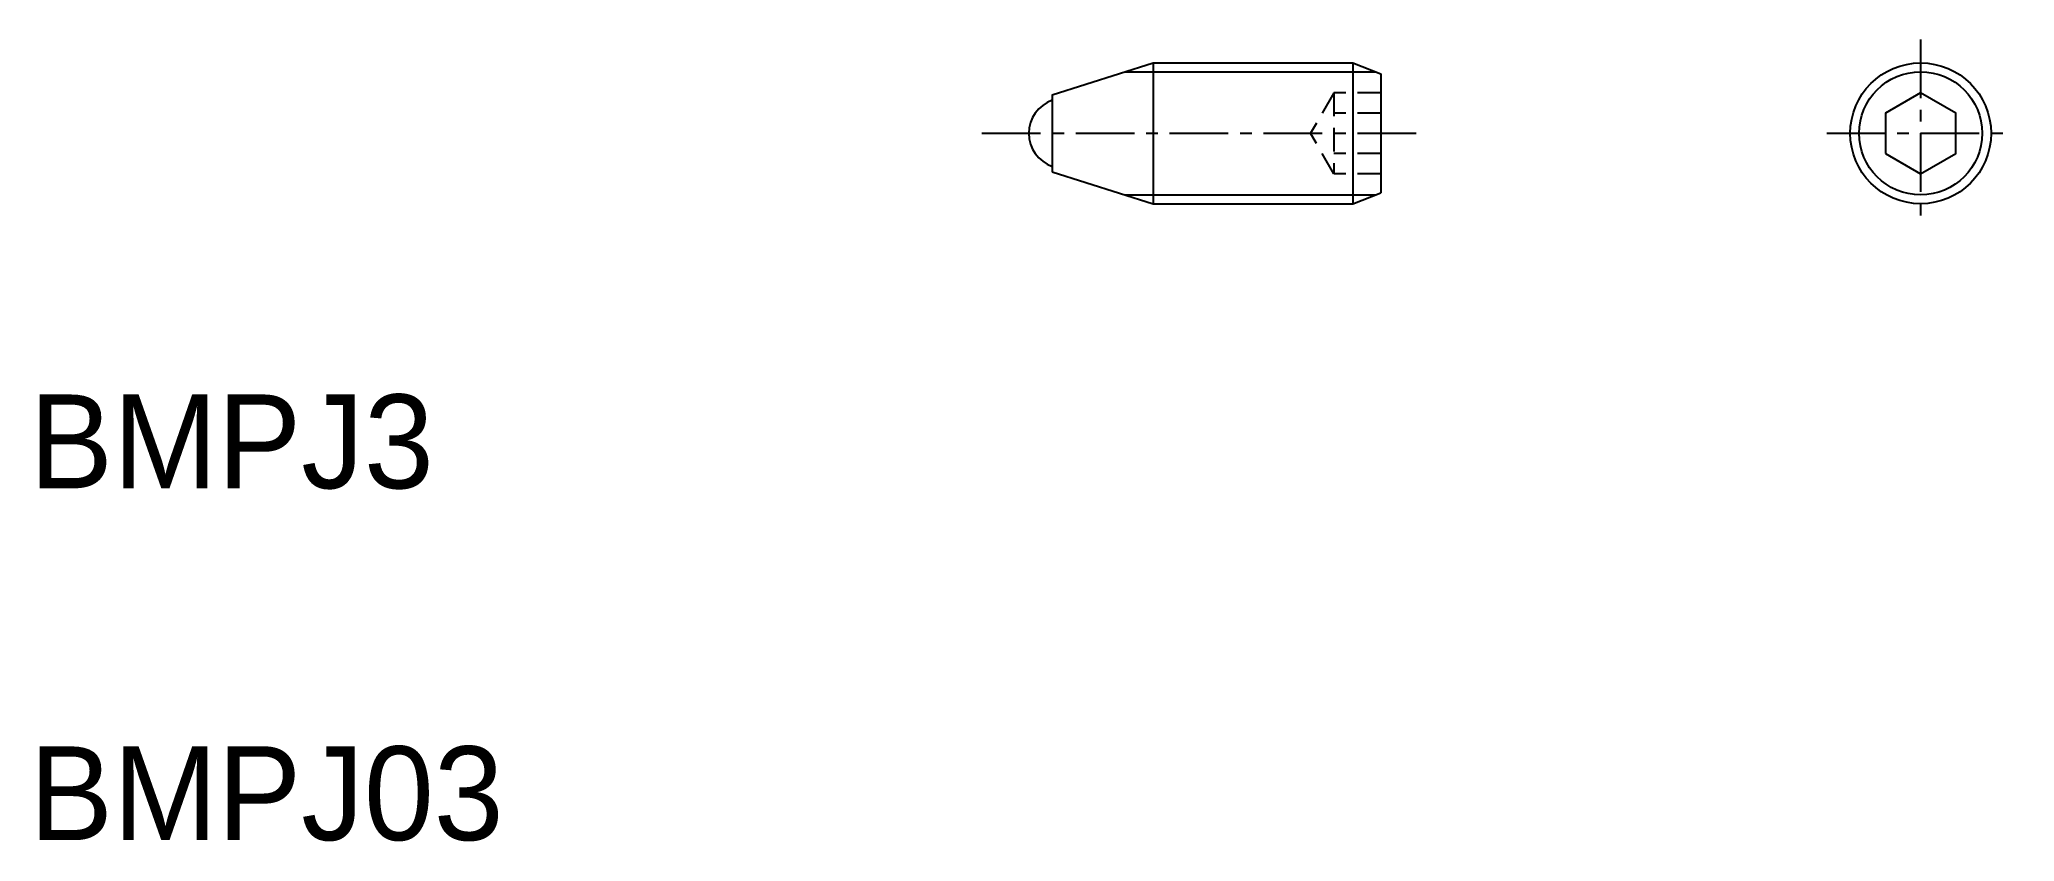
# Model space of a CAD drawing. Extents: x 126.5 to 168.6, y 105.2 to 122.2.
import ezdxf

# ---------------------------------------------------------------- set-up
doc = ezdxf.new("R2010")
doc.units = 0
doc.linetypes.add('CENTER', pattern=[2, 1.25, -0.25, 0.25, -0.25])
doc.linetypes.add('DASHED', pattern=[0.75, 0.5, -0.25])
doc.layers.get('0').update_dxf_attribs({"linetype": 'CONTINUOUS'})
doc.layers.add('CENTER', color=1, linetype='CENTER')

msp = doc.modelspace()

# ---------------------------------------------------------------- linework, layer by layer
at = {"color": 7, "linetype": 'CONTINUOUS'}
for p, q in [((148.07, 121.067), (150.22, 121.745)), ((150.22, 121.745), (154.47, 121.745)), ((150.22, 121.745), (150.22, 118.745)), ((154.47, 121.745), (155.07, 121.515)), ((154.47, 121.745), (154.47, 118.745)), ((155.07, 121.515), (155.07, 118.976)), ((148.07, 121.067), (148.07, 119.423)), ((155.07, 120.88), (155.07, 120.88)), ((155.07, 120.245), (155.07, 120.245)), ((148.07, 119.423), (150.22, 118.745)), ((150.22, 118.745), (154.47, 118.745)), ((154.47, 118.745), (155.07, 118.976))]:
    msp.add_line(p, q, dxfattribs=at)
at = {"color": 3, "linetype": 'CONTINUOUS'}
for p, q in [((149.619, 121.556), (154.963, 121.556)), ((149.619, 118.935), (154.963, 118.935))]:
    msp.add_line(p, q, dxfattribs=at)
at = {"color": 3, "linetype": 'DASHED'}
for p, q in [((154.07, 121.111), (153.57, 120.245)), ((155.07, 121.111), (154.07, 121.111)), ((154.07, 121.111), (154.07, 119.379)), ((155.07, 120.678), (154.07, 120.678)), ((154.07, 119.379), (153.57, 120.245)), ((155.07, 119.812), (154.07, 119.812)), ((155.07, 119.379), (154.07, 119.379))]:
    msp.add_line(p, q, dxfattribs=at)
at = {"color": 7, "linetype": 'CONTINUOUS'}
msp.add_lwpolyline([(165.82, 119.812), (166.57, 119.379), (167.32, 119.812), (167.32, 120.678), (166.57, 121.111), (165.82, 120.678)], close=True, dxfattribs=at)
msp.add_circle((166.57, 120.245), 1.5, dxfattribs=at)
at = {"color": 3, "linetype": 'CONTINUOUS'}
msp.add_circle((166.57, 120.245), 1.311, dxfattribs=at)
at = {"color": 7, "linetype": 'CONTINUOUS'}
msp.add_arc((148.32, 120.245), 0.75, 109.4712, 250.5288, dxfattribs=at)
at = {"layer": 'CENTER', "color": 1, "linetype": 'CENTER'}
for p, q in [((166.57, 122.245), (166.57, 118.245)), ((146.57, 120.245), (156.07, 120.245)), ((164.57, 120.245), (168.57, 120.245))]:
    msp.add_line(p, q, dxfattribs=at)

# ---------------------------------------------------------------- texts
at = {"color": 7, "linetype": 'CONTINUOUS'}
for s, p in [('BMPJ3', (126.272, 112.679)), ('BMPJ03', (126.272, 105.179))]:
    msp.add_text(s, height=2, dxfattribs=at).set_placement(p)

doc.saveas('drawing.dxf')
